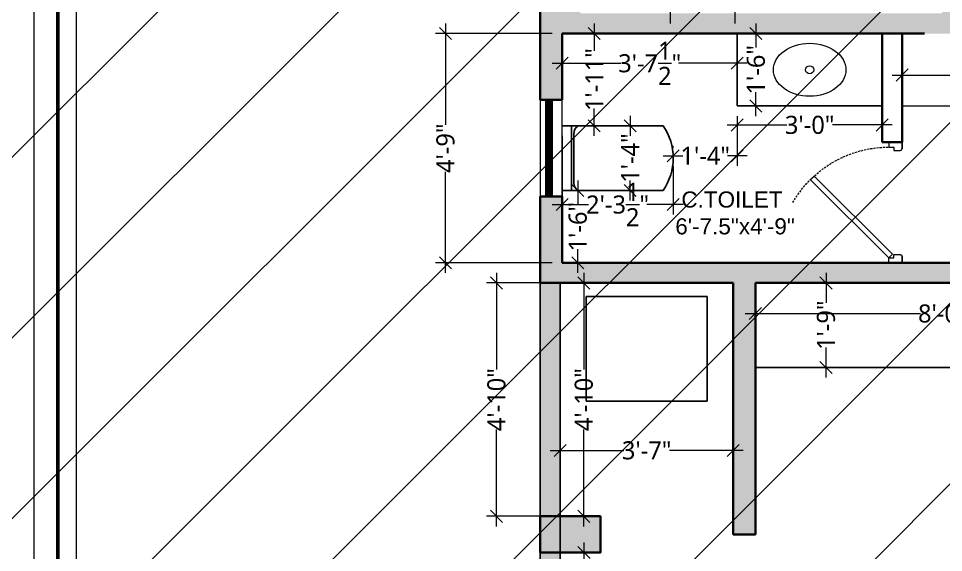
# Model space of a CAD drawing. Header units: inches. Extents: x -179 to 4134, y -2155 to 815.
# Drawn here: x 37.7 to 267.5, y -1678.6 to -1545.9 of the extents above; entities that cross this region are included whole.
import ezdxf

# ---------------------------------------------------------------- set-up
doc = ezdxf.new("R2010")
doc.units = ezdxf.units.IN
doc.header["$LTSCALE"] = 5
doc.linetypes.add('HIDDEN', pattern=[0.375, 0.25, -0.125])
for name, color, linetype, lineweight in [('DIM', 5, 'Continuous', 9), ('doors', 24, 'Continuous', 9), ('Furniture-New', 217, 'Continuous', 5), ('STEP', 25, 'Continuous', 15), ('text', 7, 'Continuous', 5), ('title', 7, 'Continuous', 5), ('wall', 7, 'Continuous', 30), ('wall hatch', 252, 'Continuous', 5), ('window', 162, 'Continuous', 9)]:
    doc.layers.add(name, color=color, linetype=linetype, lineweight=lineweight)
doc.layers.add('FURNITURE', color=8, linetype='Continuous')
doc.styles.add('irfan', font='trebuc.ttf')
doc.styles.add('KARUN', font='arial.ttf')
doc.dimstyles.new('IRFAN', dxfattribs={"dimtxt": 4.5, "dimasz": 3, "dimexe": 2.5, "dimexo": 2.5, "dimgap": 0.09, "dimtad": 0, "dimdec": 1, "dimzin": 3, "dimdsep": 46, "dimlunit": 4, "dimtxsty": 'irfan', "dimblk": 'OBLIQUE', "dimcen": 2, "dimdle": 2.5, "dimclrd": 251, "dimclre": 251, "dimclrt": 7, "dimadec": 0, "dimazin": 0, "dimtm": 1e-09, "dimtfac": 1, "dimtdec": 1, "dimtofl": 0, "dimtmove": 0, "dimatfit": 3, "dimfxl": 2, "dimtolj": 1, "dimtzin": 0, "dimlwd": 0, "dimlwe": -1, "dimarcsym": 0})

# ---------------------------------------------------------------- blocks, each defined once
blk = doc.blocks.new('d2')
at = {"layer": 'doors'}
blk.add_lwpolyline([(-25.9, 26.27), (-2.56, 2.94), (-1.5, 4), (-24.84, 27.34), (-25.9, 26.27)], dxfattribs=at)
blk.add_lwpolyline([(-36, 0), (-34, 0), (-36, 0), (-36, 4), (-34.5, 4), (-34.5, 2.5), (-33.5, 2.5), (-33.5, 0.5), (-33.62, 0.5), (-33.62, 0.38, -0.414214), (-33.88, 0.12), (-34, 0.12), (-34, 0)], format="xyb", dxfattribs=at)
blk.add_lwpolyline([(0, 4), (-1.5, 4), (-1.5, 2.5), (-2.5, 2.5), (-2.5, 0.5), (-2.38, 0.5), (-2.38, 0.38, 0.414214), (-2.12, 0.12), (-2, 0.12), (-2, 0), (0, 0), (-2, 0), (0, 0), (0, 4)], format="xyb", close=True, dxfattribs=at)
at = {"layer": 'doors', "color": 144, "linetype": 'HIDDEN', "ltscale": 0.5}
blk.add_arc((-1.5, 4), 33.03, 120, 182.6026, dxfattribs=at)
blk = doc.blocks.new('door')
at = {"layer": 'doors', "linetype": 'Continuous'}
blk.add_line((0, 0), (0, 0), dxfattribs=at)
at = {"layer": 'doors', "xscale": -1.166666666666717, "yscale": 1.166666666666717, "zscale": 1.166666666666717, "rotation": 270}
blk.add_blockref('d2', (0, 0), dxfattribs=at)
blk = doc.blocks.new('x-SHR_02_Second Floor_layout$0$A$C512C20E9')
for p, q in [((-177.5, 0), (-177.5, -556.3)), ((179.5, -556.3), (179.5, 0)), ((-177.5, -51.1, 0), (179.5, -51.1, 0)), ((-133.1, -63.9, 0), (137.4, -63.9, 0))]:
    blk.add_line(p, q)
for centre, radius, start, end in [((-133.1, -115), 51.1, 90, 150.2044), ((137.4, -115), 51.1, 34.5291, 90), ((1, -300.6), 311.9, 235.0794, 304.9068)]:
    blk.add_arc(centre, radius, start, end)
blk = doc.blocks.new('_Oblique')
at = {"color": 0, "linetype": 'ByBlock', "lineweight": -2}
blk.add_line((-0.5, -0.5), (0.5, 0.5), dxfattribs=at)
blk = doc.blocks.new('*D206')
at = {"layer": 'Defpoints', "color": 0, "ltscale": 0.25, "transparency": 16777216}
for p in [(178.17, -1678.63), (178.17, -1678.63), (178.17, -1774.13)]:
    blk.add_point(p, dxfattribs=at)
at = {"layer": 'DIM', "color": 251, "lineweight": 0, "ltscale": 0.25, "transparency": 16777216}
for p, q in [((178.17, -1676.13), (178.17, -1717.54)), ((178.17, -1776.63), (178.17, -1735.22))]:
    blk.add_line(p, q, dxfattribs=at)
at = {"layer": 'DIM', "color": 251, "lineweight": 0, "ltscale": 0.25, "transparency": 16777216, "xscale": 3, "yscale": 3, "zscale": 3}
for p, rotation in [((178.17, -1678.63), 90), ((178.17, -1774.13), 270)]:
    blk.add_blockref('_Oblique', p, dxfattribs=dict(at, rotation=rotation))
at = {"layer": 'DIM', "color": 1, "ltscale": 0.25, "transparency": 16777216, "insert": (178.17, -1726.38), "char_height": 4.5, "attachment_point": 5, "rotation": 90, "style": 'irfan'}
blk.add_mtext('\\A1;7\'-11{\\H1x;\\S1/2;}"', dxfattribs=at)
blk = doc.blocks.new('*D207')
at = {"layer": 'Defpoints', "color": 0, "ltscale": 0.25, "transparency": 16777216}
for p in [(174.75, -1611.63), (178.14, -1611.63), (174.75, -1669.63)]:
    blk.add_point(p, dxfattribs=at)
at = {"layer": 'DIM', "color": 251, "lineweight": 0, "ltscale": 0.25, "transparency": 16777216}
for p, q in [((178.14, -1609.13), (178.14, -1633.17)), ((178.14, -1672.13), (178.14, -1648.08))]:
    blk.add_line(p, q, dxfattribs=at)
at = {"layer": 'DIM', "color": 1, "ltscale": 0.25, "transparency": 16777216}
for p, q in [((177.25, -1611.63), (180.64, -1611.63)), ((177.25, -1669.63), (180.64, -1669.63))]:
    blk.add_line(p, q, dxfattribs=at)
at = {"layer": 'DIM', "color": 251, "lineweight": 0, "ltscale": 0.25, "transparency": 16777216, "xscale": 3, "yscale": 3, "zscale": 3}
for p, rotation in [((178.14, -1611.63), 90), ((178.14, -1669.63), 270)]:
    blk.add_blockref('_Oblique', p, dxfattribs=dict(at, rotation=rotation))
at = {"layer": 'DIM', "color": 1, "ltscale": 0.25, "transparency": 16777216, "insert": (178.14, -1640.63), "char_height": 4.5, "attachment_point": 5, "rotation": 90, "style": 'irfan'}
blk.add_mtext('\\A1;4\'-10"', dxfattribs=at)
blk = doc.blocks.new('*D220')
at = {"layer": 'Defpoints', "color": 0, "ltscale": 0.25, "transparency": 16777216}
for p in [(220.75, -1620), (317.25, -1619.21), (317.25, -1620)]:
    blk.add_point(p, dxfattribs=at)
at = {"layer": 'DIM', "color": 1, "ltscale": 0.25, "transparency": 16777216}
for p, q in [((220.75, -1617.5), (220.75, -1616.71)), ((317.25, -1617.5), (317.25, -1616.71))]:
    blk.add_line(p, q, dxfattribs=at)
at = {"layer": 'DIM', "color": 251, "lineweight": 0, "ltscale": 0.25, "transparency": 16777216}
for p, q in [((218.25, -1619.21), (261.8, -1619.21)), ((319.75, -1619.21), (276.2, -1619.21))]:
    blk.add_line(p, q, dxfattribs=at)
at = {"layer": 'DIM', "color": 251, "lineweight": 0, "ltscale": 0.25, "transparency": 16777216, "xscale": 3, "yscale": 3, "zscale": 3, "rotation": 180}
blk.add_blockref('_Oblique', (220.75, -1619.21), dxfattribs=at)
at = {"layer": 'DIM', "color": 251, "lineweight": 0, "ltscale": 0.25, "transparency": 16777216, "xscale": 3, "yscale": 3, "zscale": 3}
blk.add_blockref('_Oblique', (317.25, -1619.21), dxfattribs=at)
at = {"layer": 'DIM', "color": 1, "ltscale": 0.25, "transparency": 16777216, "insert": (269, -1619.21), "char_height": 4.5, "attachment_point": 5, "style": 'irfan'}
blk.add_mtext('\\A1;8\'-0{\\H1x;\\S1/2;}"', dxfattribs=at)
blk = doc.blocks.new('*D246')
at = {"layer": 'Defpoints', "color": 0, "ltscale": 0.25, "transparency": 16777216}
for p in [(172.75, -1549.63), (143.76, -1606.63), (172.75, -1606.63)]:
    blk.add_point(p, dxfattribs=at)
at = {"layer": 'DIM', "color": 251, "lineweight": 0, "ltscale": 0.25, "transparency": 16777216}
for p, q in [((143.76, -1547.13), (143.76, -1572.3)), ((143.76, -1609.13), (143.76, -1583.96))]:
    blk.add_line(p, q, dxfattribs=at)
at = {"layer": 'DIM', "color": 251, "ltscale": 0.25, "transparency": 16777216}
for p, q in [((170.25, -1549.63), (141.26, -1549.63)), ((170.25, -1606.63), (141.26, -1606.63))]:
    blk.add_line(p, q, dxfattribs=at)
at = {"layer": 'DIM', "color": 251, "lineweight": 0, "ltscale": 0.25, "transparency": 16777216, "xscale": 3, "yscale": 3, "zscale": 3}
for p, rotation in [((143.76, -1549.63), 90), ((143.76, -1606.63), 270)]:
    blk.add_blockref('_Oblique', p, dxfattribs=dict(at, rotation=rotation))
at = {"layer": 'DIM', "color": 7, "ltscale": 0.25, "transparency": 16777216, "insert": (143.76, -1578.13), "char_height": 4.5, "attachment_point": 5, "rotation": 90, "style": 'irfan'}
blk.add_mtext('\\A1;4\'-9"', dxfattribs=at)
blk = doc.blocks.new('*D254')
at = {"layer": 'Defpoints', "color": 0, "ltscale": 0.25, "transparency": 16777216}
for p in [(317.25, -1559.93), (257.25, -1567.63), (317.25, -1567.63)]:
    blk.add_point(p, dxfattribs=at)
at = {"layer": 'DIM', "color": 251, "ltscale": 0.25, "transparency": 16777216}
for p, q in [((257.25, -1565.13), (257.25, -1557.43)), ((317.25, -1565.13), (317.25, -1557.43))]:
    blk.add_line(p, q, dxfattribs=at)
at = {"layer": 'DIM', "color": 251, "lineweight": 0, "ltscale": 0.25, "transparency": 16777216}
for p, q in [((254.75, -1559.93), (281.58, -1559.93)), ((319.75, -1559.93), (292.92, -1559.93))]:
    blk.add_line(p, q, dxfattribs=at)
at = {"layer": 'DIM', "color": 251, "lineweight": 0, "ltscale": 0.25, "transparency": 16777216, "xscale": 3, "yscale": 3, "zscale": 3, "rotation": 180}
blk.add_blockref('_Oblique', (257.25, -1559.93), dxfattribs=at)
at = {"layer": 'DIM', "color": 251, "lineweight": 0, "ltscale": 0.25, "transparency": 16777216, "xscale": 3, "yscale": 3, "zscale": 3}
blk.add_blockref('_Oblique', (317.25, -1559.93), dxfattribs=at)
at = {"layer": 'DIM', "color": 7, "ltscale": 0.25, "transparency": 16777216, "insert": (287.25, -1559.93), "char_height": 4.5, "attachment_point": 5, "style": 'irfan'}
blk.add_mtext('\\A1;5\'-0"', dxfattribs=at)
blk = doc.blocks.new('*D266')
at = {"layer": 'Defpoints', "color": 0, "ltscale": 0.25, "transparency": 16777216}
for p in [(215.71, -1541.81), (199.71, -1549.63), (215.71, -1549.63)]:
    blk.add_point(p, dxfattribs=at)
at = {"layer": 'Furniture-New', "color": 251, "ltscale": 0.25, "transparency": 16777216}
for p, q in [((199.71, -1547.13), (199.71, -1539.31)), ((215.71, -1547.13), (215.71, -1539.31))]:
    blk.add_line(p, q, dxfattribs=at)
at = {"layer": 'Furniture-New', "color": 251, "lineweight": 0, "ltscale": 0.25, "transparency": 16777216}
for p, q in [((197.21, -1541.81), (202.15, -1541.81)), ((218.21, -1541.81), (213.27, -1541.81))]:
    blk.add_line(p, q, dxfattribs=at)
at = {"layer": 'Furniture-New', "color": 251, "lineweight": 0, "ltscale": 0.25, "transparency": 16777216, "xscale": 3, "yscale": 3, "zscale": 3, "rotation": 180}
blk.add_blockref('_Oblique', (199.71, -1541.81), dxfattribs=at)
at = {"layer": 'Furniture-New', "color": 251, "lineweight": 0, "ltscale": 0.25, "transparency": 16777216, "xscale": 3, "yscale": 3, "zscale": 3}
blk.add_blockref('_Oblique', (215.71, -1541.81), dxfattribs=at)
at = {"layer": 'Furniture-New', "color": 7, "lineweight": -2, "ltscale": 0.25, "transparency": 16777216, "insert": (207.71, -1541.81), "char_height": 4.5, "attachment_point": 5, "style": 'irfan'}
blk.add_mtext('\\A1;1\'-4"', dxfattribs=at)
blk = doc.blocks.new('*D275')
at = {"layer": 'Defpoints', "color": 0, "ltscale": 0.25, "transparency": 16777216}
for p in [(172.25, -1611.63), (156.43, -1669.63), (172.25, -1669.63)]:
    blk.add_point(p, dxfattribs=at)
at = {"layer": 'Furniture-New', "color": 251, "lineweight": 0, "ltscale": 0.25, "transparency": 16777216}
for p, q in [((156.43, -1609.13), (156.43, -1633.17)), ((156.43, -1672.13), (156.43, -1648.08))]:
    blk.add_line(p, q, dxfattribs=at)
at = {"layer": 'Furniture-New', "color": 251, "ltscale": 0.25, "transparency": 16777216}
for p, q in [((169.75, -1611.63), (153.93, -1611.63)), ((169.75, -1669.63), (153.93, -1669.63))]:
    blk.add_line(p, q, dxfattribs=at)
at = {"layer": 'Furniture-New', "color": 251, "lineweight": 0, "ltscale": 0.25, "transparency": 16777216, "xscale": 3, "yscale": 3, "zscale": 3}
for p, rotation in [((156.43, -1611.63), 90), ((156.43, -1669.63), 270)]:
    blk.add_blockref('_Oblique', p, dxfattribs=dict(at, rotation=rotation))
at = {"layer": 'Furniture-New', "color": 7, "ltscale": 0.25, "transparency": 16777216, "insert": (156.43, -1640.63), "char_height": 4.5, "attachment_point": 5, "rotation": 90, "style": 'irfan'}
blk.add_mtext('\\A1;4\'-10"', dxfattribs=at)
blk = doc.blocks.new('*D276')
at = {"layer": 'Defpoints', "color": 0, "ltscale": 0.25, "transparency": 16777216}
for p in [(172.75, -1588.63), (172.75, -1606.63), (176.64, -1606.63)]:
    blk.add_point(p, dxfattribs=at)
at = {"layer": 'Furniture-New', "color": 251, "lineweight": 0, "ltscale": 0.25, "transparency": 16777216}
for p, q in [((176.64, -1586.13), (176.64, -1592.06)), ((176.64, -1609.13), (176.64, -1603.19))]:
    blk.add_line(p, q, dxfattribs=at)
at = {"layer": 'Furniture-New', "color": 251, "ltscale": 0.25, "transparency": 16777216}
for p, q in [((175.25, -1588.63), (179.14, -1588.63)), ((175.25, -1606.63), (179.14, -1606.63))]:
    blk.add_line(p, q, dxfattribs=at)
at = {"layer": 'Furniture-New', "color": 251, "lineweight": 0, "ltscale": 0.25, "transparency": 16777216, "xscale": 3, "yscale": 3, "zscale": 3}
for p, rotation in [((176.64, -1588.63), 90), ((176.64, -1606.63), 270)]:
    blk.add_blockref('_Oblique', p, dxfattribs=dict(at, rotation=rotation))
at = {"layer": 'Furniture-New', "color": 7, "ltscale": 0.25, "transparency": 16777216, "insert": (176.64, -1597.63), "char_height": 4.5, "attachment_point": 5, "rotation": 90, "style": 'irfan'}
blk.add_mtext('\\A1;1\'-6"', dxfattribs=at)
blk = doc.blocks.new('*D277')
at = {"layer": 'Defpoints', "color": 0, "ltscale": 0.25, "transparency": 16777216}
for p in [(216.25, -1567.63), (200.35, -1580.58), (216.25, -1580)]:
    blk.add_point(p, dxfattribs=at)
at = {"layer": 'Furniture-New', "color": 251, "ltscale": 0.25, "transparency": 16777216}
for p, q in [((216.25, -1570.13), (216.25, -1582.5)), ((200.35, -1578.08), (200.35, -1577.5))]:
    blk.add_line(p, q, dxfattribs=at)
at = {"layer": 'Furniture-New', "color": 251, "lineweight": 0, "ltscale": 0.25, "transparency": 16777216}
for p, q in [((197.85, -1580), (202.74, -1580)), ((218.75, -1580), (213.87, -1580))]:
    blk.add_line(p, q, dxfattribs=at)
at = {"layer": 'Furniture-New', "color": 251, "lineweight": 0, "ltscale": 0.25, "transparency": 16777216, "xscale": 3, "yscale": 3, "zscale": 3, "rotation": 180}
blk.add_blockref('_Oblique', (200.35, -1580), dxfattribs=at)
at = {"layer": 'Furniture-New', "color": 251, "lineweight": 0, "ltscale": 0.25, "transparency": 16777216, "xscale": 3, "yscale": 3, "zscale": 3}
blk.add_blockref('_Oblique', (216.25, -1580), dxfattribs=at)
at = {"layer": 'Furniture-New', "color": 7, "ltscale": 0.25, "transparency": 16777216, "insert": (208.3, -1580), "char_height": 4.5, "attachment_point": 5, "style": 'irfan'}
blk.add_mtext('\\A1;1\'-4"', dxfattribs=at)
blk = doc.blocks.new('*D278')
at = {"layer": 'Defpoints', "color": 0, "ltscale": 0.25, "transparency": 16777216}
for p in [(216.25, -1549.63), (216.25, -1567.63), (220.9, -1567.63)]:
    blk.add_point(p, dxfattribs=at)
at = {"layer": 'Furniture-New', "color": 251, "lineweight": 0, "ltscale": 0.25, "transparency": 16777216}
for p, q in [((220.9, -1547.13), (220.9, -1553.06)), ((220.9, -1570.13), (220.9, -1564.19))]:
    blk.add_line(p, q, dxfattribs=at)
at = {"layer": 'Furniture-New', "color": 251, "ltscale": 0.25, "transparency": 16777216}
for p, q in [((218.75, -1549.63), (223.4, -1549.63)), ((218.75, -1567.63), (223.4, -1567.63))]:
    blk.add_line(p, q, dxfattribs=at)
at = {"layer": 'Furniture-New', "color": 251, "lineweight": 0, "ltscale": 0.25, "transparency": 16777216, "xscale": 3, "yscale": 3, "zscale": 3}
for p, rotation in [((220.9, -1549.63), 90), ((220.9, -1567.63), 270)]:
    blk.add_blockref('_Oblique', p, dxfattribs=dict(at, rotation=rotation))
at = {"layer": 'Furniture-New', "color": 7, "ltscale": 0.25, "transparency": 16777216, "insert": (220.9, -1558.63), "char_height": 4.5, "attachment_point": 5, "rotation": 90, "style": 'irfan'}
blk.add_mtext('\\A1;1\'-6"', dxfattribs=at)
blk = doc.blocks.new('*D279')
at = {"layer": 'Defpoints', "color": 0, "ltscale": 0.25, "transparency": 16777216}
for p in [(172.75, -1549.63), (216.25, -1549.63), (172.75, -1557)]:
    blk.add_point(p, dxfattribs=at)
at = {"layer": 'Furniture-New', "color": 251, "ltscale": 0.25, "transparency": 16777216}
for p, q in [((172.75, -1552.13), (172.75, -1559.5)), ((216.25, -1552.13), (216.25, -1559.5))]:
    blk.add_line(p, q, dxfattribs=at)
at = {"layer": 'Furniture-New', "color": 251, "lineweight": 0, "ltscale": 0.25, "transparency": 16777216}
for p, q in [((170.25, -1557), (187.33, -1557)), ((218.75, -1557), (201.67, -1557))]:
    blk.add_line(p, q, dxfattribs=at)
at = {"layer": 'Furniture-New', "color": 251, "lineweight": 0, "ltscale": 0.25, "transparency": 16777216, "xscale": 3, "yscale": 3, "zscale": 3, "rotation": 180}
blk.add_blockref('_Oblique', (172.75, -1557), dxfattribs=at)
at = {"layer": 'Furniture-New', "color": 251, "lineweight": 0, "ltscale": 0.25, "transparency": 16777216, "xscale": 3, "yscale": 3, "zscale": 3}
blk.add_blockref('_Oblique', (216.25, -1557), dxfattribs=at)
at = {"layer": 'Furniture-New', "color": 7, "ltscale": 0.25, "transparency": 16777216, "insert": (194.5, -1557), "char_height": 4.5, "attachment_point": 5, "style": 'irfan'}
blk.add_mtext('\\A1;3\'-7{\\H1x;\\S1/2;}"', dxfattribs=at)
blk = doc.blocks.new('*D286')
at = {"layer": 'Defpoints', "color": 0, "ltscale": 0.25, "transparency": 16777216}
for p in [(238.31, -1611.63), (238.31, -1632.63), (238.31, -1632.63)]:
    blk.add_point(p, dxfattribs=at)
at = {"layer": 'Furniture-New', "color": 251, "lineweight": 0, "ltscale": 0.25, "transparency": 16777216}
for p, q in [((238.31, -1609.13), (238.31, -1616.56)), ((238.31, -1635.13), (238.31, -1627.69))]:
    blk.add_line(p, q, dxfattribs=at)
at = {"layer": 'Furniture-New', "color": 251, "lineweight": 0, "ltscale": 0.25, "transparency": 16777216, "xscale": 3, "yscale": 3, "zscale": 3}
for p, rotation in [((238.31, -1611.63), 90), ((238.31, -1632.63), 270)]:
    blk.add_blockref('_Oblique', p, dxfattribs=dict(at, rotation=rotation))
at = {"layer": 'Furniture-New', "color": 1, "ltscale": 0.25, "transparency": 16777216, "insert": (238.31, -1622.13), "char_height": 4.5, "attachment_point": 5, "rotation": 90, "style": 'irfan'}
blk.add_mtext('\\A1;1\'-9"', dxfattribs=at)
blk = doc.blocks.new('*D288')
at = {"layer": 'Defpoints', "color": 0, "ltscale": 0.25, "transparency": 16777216}
for p in [(172.25, -1653.25), (215.25, -1653.25), (215.25, -1653.25)]:
    blk.add_point(p, dxfattribs=at)
at = {"layer": 'Furniture-New', "color": 251, "lineweight": 0, "ltscale": 0.25, "transparency": 16777216}
for p, q in [((169.75, -1653.25), (188.05, -1653.25)), ((217.75, -1653.25), (199.45, -1653.25))]:
    blk.add_line(p, q, dxfattribs=at)
at = {"layer": 'Furniture-New', "color": 251, "lineweight": 0, "ltscale": 0.25, "transparency": 16777216, "xscale": 3, "yscale": 3, "zscale": 3, "rotation": 180}
blk.add_blockref('_Oblique', (172.25, -1653.25), dxfattribs=at)
at = {"layer": 'Furniture-New', "color": 251, "lineweight": 0, "ltscale": 0.25, "transparency": 16777216, "xscale": 3, "yscale": 3, "zscale": 3}
blk.add_blockref('_Oblique', (215.25, -1653.25), dxfattribs=at)
at = {"layer": 'Furniture-New', "color": 7, "ltscale": 0.25, "transparency": 16777216, "insert": (193.75, -1653.25), "char_height": 4.5, "attachment_point": 5, "style": 'irfan'}
blk.add_mtext('\\A1;3\'-7"', dxfattribs=at)
blk = doc.blocks.new('*D294')
at = {"layer": 'Defpoints', "color": 0, "ltscale": 0.25, "transparency": 16777216}
for p in [(172.75, -1549.63), (180.73, -1549.63), (172.75, -1572.54)]:
    blk.add_point(p, dxfattribs=at)
at = {"layer": 'Furniture-New', "color": 251, "lineweight": 0, "ltscale": 0.25, "transparency": 16777216}
for p, q in [((180.73, -1547.13), (180.73, -1553.89)), ((180.73, -1575.04), (180.73, -1568.27))]:
    blk.add_line(p, q, dxfattribs=at)
at = {"layer": 'Furniture-New', "color": 251, "ltscale": 0.25, "transparency": 16777216}
for p, q in [((175.25, -1549.63), (183.23, -1549.63)), ((175.25, -1572.54), (183.23, -1572.54))]:
    blk.add_line(p, q, dxfattribs=at)
at = {"layer": 'Furniture-New', "color": 251, "lineweight": 0, "ltscale": 0.25, "transparency": 16777216, "xscale": 3, "yscale": 3, "zscale": 3}
for p, rotation in [((180.73, -1549.63), 90), ((180.73, -1572.54), 270)]:
    blk.add_blockref('_Oblique', p, dxfattribs=dict(at, rotation=rotation))
at = {"layer": 'Furniture-New', "color": 7, "ltscale": 0.25, "transparency": 16777216, "insert": (180.73, -1561.08), "char_height": 4.5, "attachment_point": 5, "rotation": 90, "style": 'irfan'}
blk.add_mtext('\\A1;1\'-11"', dxfattribs=at)
blk = doc.blocks.new('*D295')
at = {"layer": 'Defpoints', "color": 0, "ltscale": 0.25, "transparency": 16777216}
for p in [(189.64, -1572.54), (189.64, -1588.63), (189.64, -1588.63)]:
    blk.add_point(p, dxfattribs=at)
at = {"layer": 'Furniture-New', "color": 251, "lineweight": 0, "ltscale": 0.25, "transparency": 16777216}
for p, q in [((189.64, -1570.04), (189.64, -1575.02)), ((189.64, -1591.13), (189.64, -1586.15))]:
    blk.add_line(p, q, dxfattribs=at)
at = {"layer": 'Furniture-New', "color": 251, "lineweight": 0, "ltscale": 0.25, "transparency": 16777216, "xscale": 3, "yscale": 3, "zscale": 3}
for p, rotation in [((189.64, -1572.54), 90), ((189.64, -1588.63), 270)]:
    blk.add_blockref('_Oblique', p, dxfattribs=dict(at, rotation=rotation))
at = {"layer": 'Furniture-New', "color": 7, "ltscale": 0.25, "transparency": 16777216, "insert": (189.64, -1580.58), "char_height": 4.5, "attachment_point": 5, "rotation": 90, "style": 'irfan'}
blk.add_mtext('\\A1;1\'-4"', dxfattribs=at)
blk = doc.blocks.new('*D296')
at = {"layer": 'Defpoints', "color": 0, "ltscale": 0.25, "transparency": 16777216}
for p in [(172.75, -1572.54), (200.3, -1580), (200.3, -1592.12)]:
    blk.add_point(p, dxfattribs=at)
at = {"layer": 'Furniture-New', "color": 251, "ltscale": 0.25, "transparency": 16777216}
for p, q in [((172.75, -1575.04), (172.75, -1594.62)), ((200.3, -1582.5), (200.3, -1594.62))]:
    blk.add_line(p, q, dxfattribs=at)
at = {"layer": 'Furniture-New', "color": 251, "lineweight": 0, "ltscale": 0.25, "transparency": 16777216}
for p, q in [((170.25, -1592.12), (179.27, -1592.12)), ((202.8, -1592.12), (193.77, -1592.12))]:
    blk.add_line(p, q, dxfattribs=at)
at = {"layer": 'Furniture-New', "color": 251, "lineweight": 0, "ltscale": 0.25, "transparency": 16777216, "xscale": 3, "yscale": 3, "zscale": 3, "rotation": 180}
blk.add_blockref('_Oblique', (172.75, -1592.12), dxfattribs=at)
at = {"layer": 'Furniture-New', "color": 251, "lineweight": 0, "ltscale": 0.25, "transparency": 16777216, "xscale": 3, "yscale": 3, "zscale": 3}
blk.add_blockref('_Oblique', (200.3, -1592.12), dxfattribs=at)
at = {"layer": 'Furniture-New', "color": 7, "ltscale": 0.25, "transparency": 16777216, "insert": (186.52, -1592.12), "char_height": 4.5, "attachment_point": 5, "style": 'irfan'}
blk.add_mtext('\\A1;2\'-3{\\H1x;\\S1/2;}"', dxfattribs=at)
blk = doc.blocks.new('*D297')
at = {"layer": 'Defpoints', "color": 0, "ltscale": 0.25, "transparency": 16777216}
for p in [(216.25, -1567.63), (252.25, -1567.63), (252.25, -1572.35)]:
    blk.add_point(p, dxfattribs=at)
at = {"layer": 'Furniture-New', "color": 251, "ltscale": 0.25, "transparency": 16777216}
for p, q in [((216.25, -1570.13), (216.25, -1574.85)), ((252.25, -1570.13), (252.25, -1574.85))]:
    blk.add_line(p, q, dxfattribs=at)
at = {"layer": 'Furniture-New', "color": 251, "lineweight": 0, "ltscale": 0.25, "transparency": 16777216}
for p, q in [((213.75, -1572.35), (228.55, -1572.35)), ((254.75, -1572.35), (239.95, -1572.35))]:
    blk.add_line(p, q, dxfattribs=at)
at = {"layer": 'Furniture-New', "color": 251, "lineweight": 0, "ltscale": 0.25, "transparency": 16777216, "xscale": 3, "yscale": 3, "zscale": 3, "rotation": 180}
blk.add_blockref('_Oblique', (216.25, -1572.35), dxfattribs=at)
at = {"layer": 'Furniture-New', "color": 251, "lineweight": 0, "ltscale": 0.25, "transparency": 16777216, "xscale": 3, "yscale": 3, "zscale": 3}
blk.add_blockref('_Oblique', (252.25, -1572.35), dxfattribs=at)
at = {"layer": 'Furniture-New', "color": 7, "ltscale": 0.25, "transparency": 16777216, "insert": (234.25, -1572.35), "char_height": 4.5, "attachment_point": 5, "style": 'irfan'}
blk.add_mtext('\\A1;3\'-0"', dxfattribs=at)

msp = doc.modelspace()

# ---------------------------------------------------------------- hatches: boundary and pattern name
at = {"lineweight": 15, "ltscale": 0.25, "transparency": 33554687}
h = msp.add_hatch(dxfattribs=at)
h.set_pattern_fill('ANSI31', color=256, scale=10)
h.paths.add_polyline_path([(-179.41, 814.5), (2097.9, 814.5), (2097.9, -2154.98), (-179.41, -2154.98)])
at = {"layer": 'wall hatch', "ltscale": 0.25}
h = msp.add_hatch(color=256, dxfattribs=at)
h.dxf.hatch_style = 1
h.paths.add_polyline_path([(272.25, -1465.63), (235.25, -1465.63), (235.25, -1470.63), (267.25, -1470.63), (267.25, -1544.63), (177.25, -1544.63), (177.25, -1531.13), (172.25, -1531.13), (172.25, -1525.13), (167.25, -1525.13), (167.25, -1566.13), (172.75, -1566.13), (172.75, -1549.63), (262.75, -1549.63), (267.75, -1549.63), (317.25, -1549.63), (317.25, -1567.63), (322.25, -1567.63), (322.25, -1470.63), (325.75, -1470.63), (325.75, -1465.63), (317.25, -1465.63), (317.25, -1544.63), (272.25, -1544.63)])
h = msp.add_hatch(color=256, dxfattribs=at)
h.dxf.hatch_style = 1
h.paths.add_polyline_path([(322.25, -1606.63), (172.75, -1606.63), (172.75, -1590.13), (167.25, -1590.13), (167.25, -1611.63), (215.25, -1611.63), (215.25, -1651.25), (215.25, -1674.13), (220.75, -1674.13), (220.75, -1632.63), (220.75, -1611.63), (317.25, -1611.63), (317.25, -1632.63), (322.25, -1632.63)])
h = msp.add_hatch(color=9, dxfattribs=at)
h.dxf.hatch_style = 1
h.paths.add_polyline_path([(172.25, -1611.63), (167.25, -1611.63), (167.25, -1774.13), (172.25, -1774.13)])
h = msp.add_hatch(color=256, dxfattribs=at)
h.dxf.hatch_style = 1
h.paths.add_polyline_path([(220.75, -1669.63), (220.75, -1652.38), (215.25, -1652.38), (215.25, -1674.13), (220.75, -1674.13)])
h = msp.add_hatch(color=256, dxfattribs=at)
h.dxf.hatch_style = 1
h.paths.add_polyline_path([(182.25, -1669.63), (167.25, -1669.63), (167.25, -1678.63), (182.25, -1678.63)])

# ---------------------------------------------------------------- linework, layer by layer
at = {"color": 25, "ltscale": 0.25}
for p, q in [((216.25, -1549.63), (216.25, -1567.63)), ((216.25, -1567.63), (252.25, -1567.63))]:
    msp.add_line(p, q, dxfattribs=at)
at = {"layer": 'FURNITURE', "lineweight": 5}
msp.add_circle((234.25, -1558.63), 1, dxfattribs=at)
msp.add_ellipse((234.25, -1558.63), major_axis=(9, 0), ratio=0.731859, dxfattribs=at)
at = {"layer": 'Furniture-New', "lineweight": -2, "ltscale": 0.25}
msp.add_lwpolyline([(178.75, -1641), (178.75, -1615), (208.75, -1615), (208.75, -1641), (178.75, -1641)], dxfattribs=at)
at = {"layer": 'STEP', "color": 25, "ltscale": 0.25}
for p, q in [((172.75, -1549.63), (192.75, -1549.63)), ((172.75, -1549.63), (223.75, -1549.63)), ((172.75, -1549.63), (223.75, -1549.63)), ((192.75, -1549.63), (226.75, -1549.63)), ((257.25, -1567.63), (317.25, -1567.63))]:
    msp.add_line(p, q, dxfattribs=at)
at = {"layer": 'title'}
for points in [[(915.51, -1887.37), (915.51, -1269.38), (41.49, -1269.38), (41.49, -1887.37)], [(904.99, -1279.9), (52.01, -1279.9), (52.01, -1875.48), (904.99, -1875.48)]]:
    msp.add_lwpolyline(points, close=True, dxfattribs=at)
at = {"layer": 'title', "color": 7, "linetype": 'Continuous', "const_width": 0.902}
msp.add_lwpolyline([(909.57, -1275.32), (47.42, -1275.32), (47.42, -1881.44), (909.57, -1881.44)], close=True, dxfattribs=at)
at = {"layer": 'wall', "ltscale": 0.25}
for p, q in [((167.25, -1566.13), (167.25, -1525.13)), ((262.75, -1549.63), (172.75, -1549.63)), ((172.75, -1566.13), (172.75, -1549.63)), ((252.25, -1576.63), (252.25, -1549.63)), ((257.25, -1576.63), (257.25, -1549.63)), ((172.75, -1566.13), (167.25, -1566.13)), ((257.25, -1576.63), (252.25, -1576.63)), ((167.25, -1611.63), (167.25, -1590.13)), ((172.75, -1590.13), (167.25, -1590.13)), ((172.75, -1606.63), (172.75, -1590.13)), ((322.25, -1606.63), (172.75, -1606.63)), ((215.25, -1611.63), (167.25, -1611.63)), ((215.25, -1628.38), (215.25, -1611.63)), ((215.25, -1628.38), (215.25, -1611.63)), ((215.25, -1611.63), (215.25, -1651.25)), ((317.25, -1611.63), (220.75, -1611.63)), ((220.75, -1632.63), (220.75, -1611.63)), ((220.75, -1674.13), (220.75, -1632.63)), ((215.25, -1674.13), (215.25, -1651.25)), ((215.25, -1674.13), (215.25, -1652.38)), ((215.25, -1674.13), (220.75, -1674.13))]:
    msp.add_line(p, q, dxfattribs=at)
at = {"layer": 'wall', "color": 0, "lineweight": -2, "ltscale": 0.25}
for p, q in [((167.25, -1774.13), (167.25, -1611.63)), ((172.25, -1774.13), (172.25, -1611.63))]:
    msp.add_line(p, q, dxfattribs=at)
at = {"layer": 'wall', "color": 25, "lineweight": -2, "ltscale": 0.25}
msp.add_line((317.25, -1632.63), (220.75, -1632.63), dxfattribs=at)
at = {"layer": 'wall', "ltscale": 0.25}
msp.add_lwpolyline([(167.25, -1678.63), (182.25, -1678.63), (182.25, -1669.63), (167.25, -1669.63)], close=True, dxfattribs=at)
at = {"layer": 'window', "color": 29, "ltscale": 0.25}
for p, q in [((167.25, -1566.13), (167.25, -1590.13)), ((172.75, -1590.13), (172.75, -1566.13)), ((220.75, -1652.38), (220.75, -1611.63))]:
    msp.add_line(p, q, dxfattribs=at)
at = {"layer": 'window', "color": 5, "ltscale": 0.25, "const_width": 2}
msp.add_lwpolyline([(169.5, -1590.13), (169.5, -1566.13)], dxfattribs=at)

# ---------------------------------------------------------------- block references
at = {"layer": 'doors', "linetype": 'ByBlock', "lineweight": 0, "xscale": 0.7142857142856247, "yscale": 0.7142857142856247, "zscale": 0.7142857142856247, "rotation": 180.040571079302}
msp.add_blockref('door', (257.25, -1606.63), dxfattribs=at)
at = {"layer": 'FURNITURE', "lineweight": 5, "xscale": -0.04507042253521127, "yscale": 0.04507042253521127, "zscale": 0.04507042253521127, "rotation": 90}
msp.add_blockref('x-SHR_02_Second Floor_layout$0$A$C512C20E9', (172.75, -1580.54), dxfattribs=at)

# ---------------------------------------------------------------- texts
at = {"layer": 'text', "lineweight": 25, "insert": (251.89, -1599.6), "char_height": 4, "width": 73.8995, "attachment_point": 9, "style": 'KARUN'}
msp.add_mtext('\\A1;\\pxqc,t10;C.TOILET\\P 6\'-7.5"x4\'-9"', dxfattribs=at)

# ---------------------------------------------------------------- dimensions: what is measured, and where the dimension line sits
at = {"layer": 'DIM', "color": 25, "ltscale": 0.25}
dim = msp.add_linear_dim(base=(143.76, -1606.63), p1=(172.75, -1549.63), p2=(172.75, -1606.63), angle=90, dimstyle='IRFAN', override={"dimpost": '\\X'}, dxfattribs=at)
dim.commit()
dim.dimension.update_dxf_attribs({"geometry": '*D246', "text_midpoint": (143.76, -1578.13)})
dim = msp.add_linear_dim(base=(317.25, -1559.93), p1=(257.25, -1567.63), p2=(317.25, -1567.63), dimstyle='IRFAN', override={"dimpost": '\\X'}, dxfattribs=at)
dim.commit()
dim.dimension.update_dxf_attribs({"geometry": '*D254', "text_midpoint": (287.25, -1559.93)})
at = {"layer": 'DIM', "ltscale": 0.25}
for p1, p2, distance, override, picture, middle in [((174.75, -1669.63), (174.75, -1611.63), -3.39, {"dimpost": '\\X', "dimclre": 1, "dimclrt": 1}, '*D207', (178.14, -1640.63)), ((220.75, -1620), (317.25, -1620), 0.79, {"dimpost": '\\X', "dimclre": 1, "dimclrt": 1, "dimtmove": 1}, '*D220', (269, -1619.21)), ((178.17, -1774.13), (178.17, -1678.63), 0, {"dimpost": '\\X', "dimclre": 1, "dimclrt": 1}, '*D206', (178.17, -1726.38))]:
    dim = msp.add_aligned_dim(p1=p1, p2=p2, distance=distance, dimstyle='IRFAN', override=override, dxfattribs=at)
    dim.commit()
    dim.dimension.update_dxf_attribs({"geometry": picture, "text_midpoint": middle})
at = {"layer": 'Furniture-New', "lineweight": -2, "ltscale": 0.25}
dim = msp.add_linear_dim(base=(215.71, -1541.81), p1=(199.71, -1549.63), p2=(215.71, -1549.63), dimstyle='IRFAN', override={"dimpost": '\\X'}, dxfattribs=at)
dim.commit()
dim.dimension.update_dxf_attribs({"geometry": '*D266', "text_midpoint": (207.71, -1541.81)})
at = {"layer": 'Furniture-New', "ltscale": 0.25}
for base, p1, p2, picture, middle in [((180.73, -1549.63), (172.75, -1572.54), (172.75, -1549.63), '*D294', (180.73, -1561.08)), ((220.9, -1567.63), (216.25, -1549.63), (216.25, -1567.63), '*D278', (220.9, -1558.63)), ((189.64, -1588.63), (189.64, -1572.54), (189.64, -1588.63), '*D295', (189.64, -1580.58))]:
    dim = msp.add_linear_dim(base=base, p1=p1, p2=p2, angle=90, dimstyle='IRFAN', override={"dimpost": '\\X'}, dxfattribs=at)
    dim.commit()
    dim.dimension.update_dxf_attribs({"geometry": picture, "text_midpoint": middle})
for base, p1, p2, picture, middle in [((172.75, -1557), (216.25, -1549.63), (172.75, -1549.63), '*D279', (194.5, -1557)), ((216.25, -1580), (200.35, -1580.58), (216.25, -1567.63), '*D277', (208.3, -1580)), ((252.25, -1572.35), (216.25, -1567.63), (252.25, -1567.63), '*D297', (234.25, -1572.35)), ((200.2956, -1592.1173), (172.7504, -1572.5376), (200.2956, -1579.9954), '*D296', (186.523, -1592.1173)), ((215.25, -1653.25), (172.25, -1653.25), (215.25, -1653.25), '*D288', (193.75, -1653.25))]:
    dim = msp.add_linear_dim(base=base, p1=p1, p2=p2, dimstyle='IRFAN', override={"dimpost": '\\X'}, dxfattribs=at)
    dim.commit()
    dim.dimension.update_dxf_attribs({"geometry": picture, "text_midpoint": middle})
for base, p1, p2, picture, middle in [((176.64, -1606.63), (172.75, -1588.63), (172.75, -1606.63), '*D276', (176.64, -1597.63)), ((156.43, -1669.63), (172.25, -1611.63), (172.25, -1669.63), '*D275', (156.43, -1640.63))]:
    dim = msp.add_linear_dim(base=base, p1=p1, p2=p2, angle=90, dimstyle='IRFAN', override={"dimpost": '\\X'}, dxfattribs=at)
    dim.commit()
    dim.dimension.update_dxf_attribs({"geometry": picture, "text_midpoint": middle, "dimtype": 160})
at = {"layer": 'Furniture-New', "color": 1, "ltscale": 0.25}
dim = msp.add_linear_dim(base=(238.31, -1632.63), p1=(238.31, -1611.63), p2=(238.31, -1632.63), angle=90, dimstyle='IRFAN', override={"dimpost": '\\X', "dimclrt": 1}, dxfattribs=at)
dim.commit()
dim.dimension.update_dxf_attribs({"geometry": '*D286', "text_midpoint": (238.31, -1622.13)})

doc.saveas('drawing.dxf')
